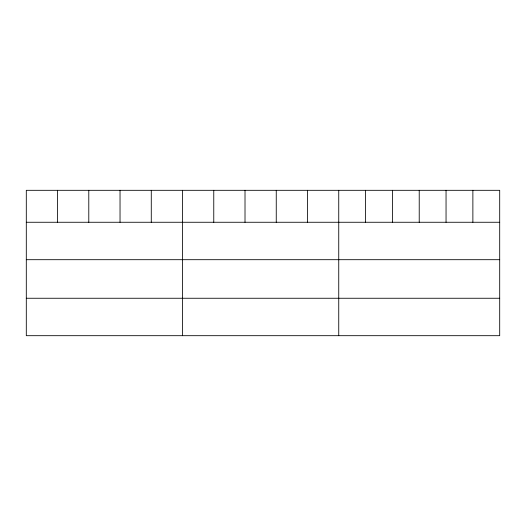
<?xml version="1.0" encoding="UTF-8"?>
<svg xmlns="http://www.w3.org/2000/svg" width="526" height="526" viewBox="0 0 526 526"><rect width="100%" height="100%" fill="white"/><g stroke="black" fill="none" stroke-linecap="round" stroke-linejoin="round"><path stroke-width="0.79" d="M499.7 222.261L499.7 335.687L26.3 335.687L26.3 190.313L499.7 190.313L499.7 222.261L26.3 222.261M26.3 259.693L499.7 259.693M26.3 298.255L499.7 298.255M472.874 190.313L472.874 222.261M446.048 190.313L446.048 222.261M419.222 190.313L419.222 222.261M392.396 190.313L392.396 222.261M365.57 190.313L365.57 222.261M338.744 190.313L338.744 335.687M307.5 190.313L307.5 222.261M276.255 190.313L276.255 222.261M245.011 190.313L245.011 222.261M213.766 190.313L213.766 222.261M182.522 190.313L182.522 335.687M151.278 190.313L151.278 222.261M120.033 190.313L120.033 222.261M88.789 190.313L88.789 222.261M57.544 190.313L57.544 222.261"/></g></svg>
